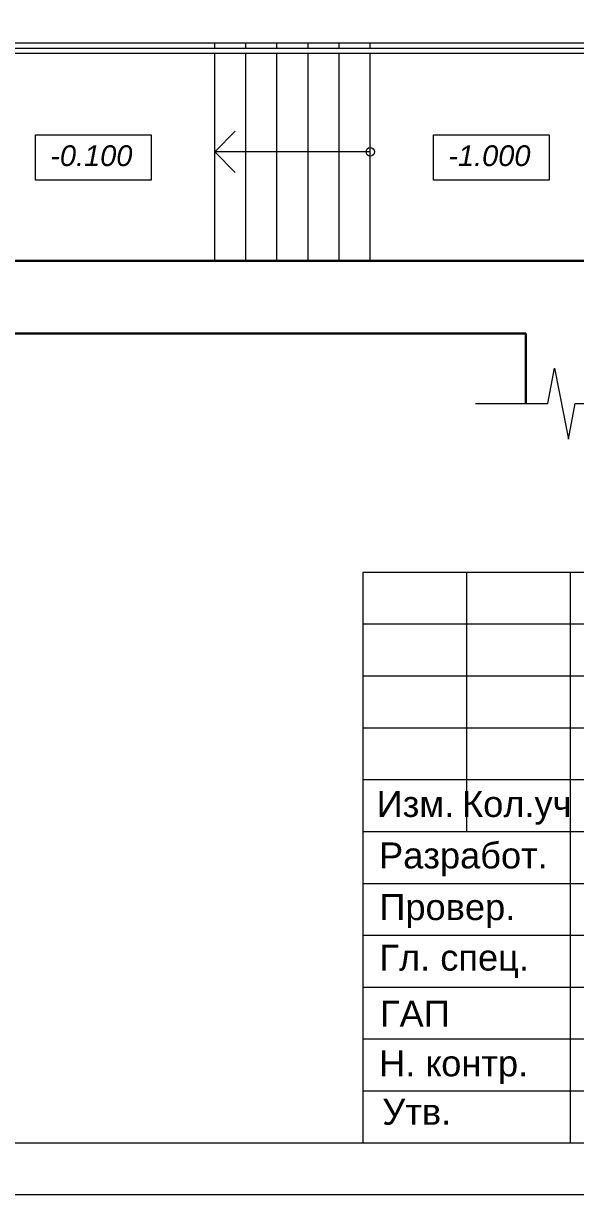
# Model space of a CAD drawing. Header units: metres. Extents: x -163 to 308, y -116 to 9.
# Drawn here: x 30.68 to 36, y -36.06 to -24.77 of the extents above; entities that cross this region are included whole.
import ezdxf
from ezdxf.enums import TextEntityAlignment as Align

# ---------------------------------------------------------------- set-up
doc = ezdxf.new("R2010")
doc.units = ezdxf.units.M
doc.header["$MEASUREMENT"] = 0
doc.styles.add('Style-Arial', font='arial.ttf')
doc.styles.add('Style-Arial IF', font='ariali.ttf')

# ---------------------------------------------------------------- blocks, each defined once
blk = doc.blocks.new('*U293')
at = {"color": 7, "linetype": 'Continuous', "lineweight": 13}
for p, q in [((10.013, -14.5), (28.513, -14.5)), ((10.013, -14.5), (10.013, -20)), ((11.013, -14.5), (11.013, -17)), ((12.013, -14.5), (12.013, -20)), ((10.013, -16.5), (16.513, -16.5)), ((10.013, -17), (16.513, -17)), ((0.013, -20), (28.513, -20))]:
    blk.add_line(p, q, dxfattribs=at)
at = {"color": 7, "linetype": 'Continuous', "lineweight": 0}
for p, q in [((10.013, -15), (16.513, -15)), ((10.013, -15.5), (16.513, -15.5)), ((10.013, -16), (16.513, -16)), ((10.013, -17.5), (16.513, -17.5)), ((10.013, -18), (16.513, -18)), ((10.013, -18.5), (16.513, -18.5)), ((10.013, -19), (16.513, -19)), ((10.013, -19.5), (16.513, -19.5))]:
    blk.add_line(p, q, dxfattribs=at)
at = {"color": 7, "linetype": 'Continuous', "lineweight": 0, "flags": 128}
blk.add_lwpolyline([(29.013, 20.5), (-28.987, 20.5), (-28.987, -20.5), (29.013, -20.5), (29.013, 20.5)], close=True, dxfattribs=at)
at = {"color": 7, "linetype": 'Continuous', "lineweight": 0, "style": 'Style-Arial'}
for s, p in [('Изм.', (10.52, -16.735)), ('Кол.уч', (11.497, -16.735)), ('Разработ.', (10.982, -17.231)), ('Провер.', (10.827, -17.729)), ('Гл. спец.', (10.893, -18.216)), ('ГАП', (10.514, -18.757)), ('Н. контр.', (10.888, -19.235)), ('Утв.', (10.532, -19.702))]:
    blk.add_text(s, height=0.25, dxfattribs=at).set_placement(p, align=Align.MIDDLE_CENTER)

msp = doc.modelspace()

# ---------------------------------------------------------------- linework, layer by layer
at = {"lineweight": 13}
for p, q in [((30.22453905, -24.95855541), (38.32453905, -24.95855541)), ((32.52453905, -25.00855541), (32.52453905, -24.95855541)), ((32.52453905, -27.05855541), (32.52453905, -25.05855541)), ((34.02453905, -25.00855541), (34.02453905, -24.95855541)), ((34.02453905, -27.05855541), (34.02453905, -25.05855541))]:
    msp.add_line(p, q, dxfattribs=at)
at = {"color": 7, "linetype": 'Continuous', "lineweight": 13}
for p, q in [((30.22453905, -25.00855541), (38.37453905, -25.00855541)), ((30.22453905, -25.05855541), (38.37453905, -25.05855541))]:
    msp.add_line(p, q, dxfattribs=at)
at = {"lineweight": 0}
for p, q in [((32.82453905, -25.00855541), (32.82453905, -24.95855541)), ((32.82453905, -27.05855541), (32.82453905, -25.05855541)), ((33.12453905, -25.00855541), (33.12453905, -24.95855541)), ((33.12453905, -27.05855541), (33.12453905, -25.05855541)), ((33.42453905, -25.00855541), (33.42453905, -24.95855541)), ((33.42453905, -27.05855541), (33.42453905, -25.05855541)), ((33.72453905, -25.00855541), (33.72453905, -24.95855541)), ((33.72453905, -27.05855541), (33.72453905, -25.05855541)), ((32.72283577, -25.81025868), (32.52453905, -26.00855541)), ((34.02453905, -26.00855541), (32.52453905, -26.00855541)), ((32.72283577, -26.20685213), (32.52453905, -26.00855541))]:
    msp.add_line(p, q, dxfattribs=at)
at = {"lineweight": 30}
for p, q in [((30.22453905, -27.05855541), (36.22453905, -27.05855541)), ((29.52453905, -27.75855541), (35.52453905, -27.75855541)), ((35.52453905, -27.75855541), (35.52453905, -28.43572534))]:
    msp.add_line(p, q, dxfattribs=at)
at = {"color": 7, "linetype": 'Continuous', "lineweight": 0, "flags": 128}
for points in [[(30.79781859, -25.84521656), (31.91107147, -25.84521656), (31.91107147, -26.28273751), (30.79781859, -26.28273751), (30.79781859, -25.84521656)], [(34.63593717, -25.84521656), (35.74919005, -25.84521656), (35.74919005, -26.28273751), (34.63593717, -26.28273751), (34.63593717, -25.84521656)]]:
    msp.add_lwpolyline(points, close=True, dxfattribs=at)
at = {"lineweight": 0, "flags": 128}
msp.add_lwpolyline([(35.03980547, -28.43572534), (35.73592087, -28.43572534), (35.80226413, -28.09348819), (35.93495064, -28.7779625), (36.0012939, -28.43572534), (36.55346834, -28.43572534)], dxfattribs=at)
at = {"lineweight": 0}
msp.add_circle((34.02453905, -26.00855541), 0.0404966, dxfattribs=at)

# ---------------------------------------------------------------- block references
at = {"color": 7, "linetype": 'Continuous', "lineweight": 13}
msp.add_blockref('*U293', (23.94071414, -15.55985294), dxfattribs=at)

# ---------------------------------------------------------------- texts
at = {"color": 7, "linetype": 'Continuous', "lineweight": 0, "style": 'Style-Arial IF'}
for s, p in [('-0.100', (30.9391095, -25.94605146)), ('-1.000', (34.77722809, -25.94605146))]:
    msp.add_text(s, height=0.2, dxfattribs=at).set_placement(p, align=Align.TOP_LEFT)

doc.saveas('drawing.dxf')
